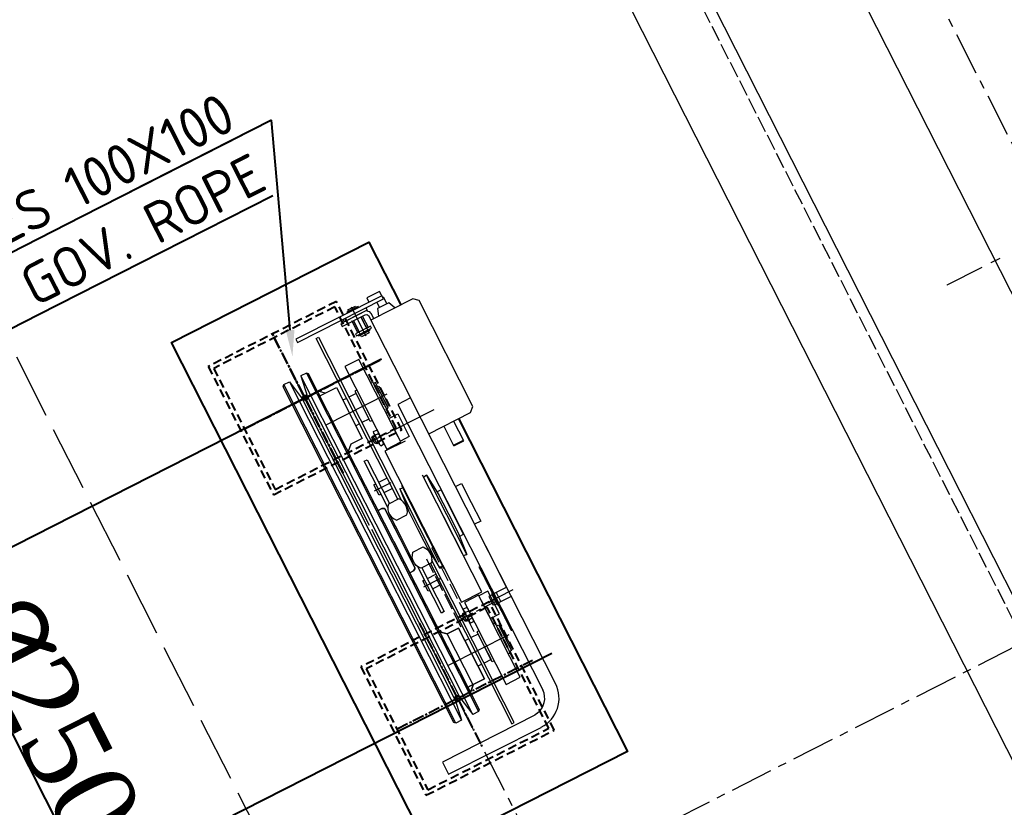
# Model space of a CAD drawing. Header units: millimetres. Extents: x 9010 to 18690, y -22518 to -16270.
# Drawn here: x 13585 to 14310, y -18992 to -18412 of the extents above; entities that cross this region are included whole.
import ezdxf
from ezdxf import colors
from ezdxf.entities.mleader import LeaderData, LeaderLine
from ezdxf.math import Vec2, Vec3

# ---------------------------------------------------------------- set-up
doc = ezdxf.new("R2010")
doc.units = ezdxf.units.MM
for name, pattern in [('$0$ACAD_ISO02W100', [15, 12, -3]), ('$0$CENTER', [50.8, 31.75, -6.35, 6.35, -6.35]), ('$0$DASHED', [19.05, 12.7, -6.35])]:
    doc.linetypes.add(name, pattern=pattern)
doc.layers.add('$0$CL', color=2, linetype='$0$CENTER', lineweight=0)
doc.layers.add('$0$DL', color=8, linetype='$0$ACAD_ISO02W100', lineweight=0)
for name, color, linetype in [('$0$DL2', 254, '$0$DASHED'), ('$0$PDF_0', 7, 'Continuous'), ('$0$PDF_PDF7_Geometry', 7, 'Continuous')]:
    doc.layers.add(name, color=color, linetype=linetype)
doc.styles.add('$0$nassar2', font='cent.shx', dxfattribs={"height": 60})
doc.dimstyles.new('$0$Nassar2', dxfattribs={"dimtxt": 35, "dimasz": 25, "dimexe": 1.25, "dimexo": 0.625, "dimtad": 1, "dimtxsty": '$0$nassar2', "dimblk": '$0$_Oblique', "dimcen": 2.5, "dimadec": 0, "dimazin": 0, "dimtfac": 1, "dimtmove": 0, "dimatfit": 3, "dimldrblk": '$0$_Oblique', "dimfxl": 1, "dimarcsym": 0})

# ---------------------------------------------------------------- blocks, each defined once
blk = doc.blocks.new('$0$_Oblique')
at = {"color": 0, "linetype": 'ByBlock', "lineweight": -2}
blk.add_line((-0.5, -0.5), (0.5, 0.5), dxfattribs=at)
blk = doc.blocks.new('*D57')
at = {"color": 0, "lineweight": -2, "transparency": 16777216}
for p, q in [((14892.8, -16877.96), (12663.88, -18010.17)), ((15184.06, -17451.35), (14892.23, -16876.84)), ((12955.14, -18583.57), (12663.31, -18009.06))]:
    blk.add_line(p, q, dxfattribs=at)
at = {"layer": 'Defpoints', "color": 0, "transparency": 16777216}
for p in [(15184.35, -17451.91), (12663.88, -18010.17), (12955.42, -18584.12)]:
    blk.add_point(p, dxfattribs=at)
at = {"color": 0, "lineweight": -2, "transparency": 16777216, "xscale": 25, "yscale": 25, "zscale": 25}
for p, rotation in [((14892.8, -16877.96), 26.92901637119424), ((12663.88, -18010.17), 206.9290163711943)]:
    blk.add_blockref('$0$_Oblique', p, dxfattribs=dict(at, rotation=rotation))
at = {"color": 0, "transparency": 16777216, "insert": (13764.47, -17416.76), "char_height": 60, "attachment_point": 5, "rotation": 26.92902, "style": '$0$nassar2'}
blk.add_mtext('M/C ROOM WIDTH  2500', dxfattribs=at)
blk = doc.blocks.new('*D61')
at = {"color": 0, "lineweight": -2, "transparency": 16777216}
for p, q in [((13851.51, -18661.71), (13522.85, -18828.66)), ((13523.96, -18828.09), (13637.19, -19050.99)), ((13976.97, -18878.39), (13636.07, -19051.55))]:
    blk.add_line(p, q, dxfattribs=at)
at = {"layer": 'Defpoints', "color": 0, "transparency": 16777216}
for p in [(13852.06, -18661.43), (13977.53, -18878.1), (13637.19, -19050.99)]:
    blk.add_point(p, dxfattribs=at)
at = {"color": 0, "lineweight": -2, "transparency": 16777216, "xscale": 25, "yscale": 25, "zscale": 25}
for p, rotation in [((13523.96, -18828.09), 116.9290163711014), ((13637.19, -19050.99), 296.9290163711014)]:
    blk.add_blockref('$0$_Oblique', p, dxfattribs=dict(at, rotation=rotation))
at = {"color": 0, "transparency": 16777216, "insert": (13607.88, -18925.67), "char_height": 60, "attachment_point": 5, "rotation": 296.92902, "style": '$0$nassar2'}
blk.add_mtext('{\\fISOCPEUR|b0|i0|c0|p34;%%C}250', dxfattribs=at)

msp = doc.modelspace()

# ---------------------------------------------------------------- linework, layer by layer
at = {"layer": '$0$CL'}
for p, q in [((14933.968, -19719.08), (13934.604, -17751.697)), ((12660.854, -19715.172), (15580.621, -18232.03))]:
    msp.add_line(p, q, dxfattribs=at)
msp.add_lwpolyline([(13904.558, -18905.498), (13976.396, -19046.922)], dxfattribs=at)
at = {"layer": '$0$DL', "ltscale": 4}
msp.add_line((14148.116, -19772.867), (13423.498, -18346.358), dxfattribs=at)
at = {"layer": '$0$DL', "transparency": 33554666}
for p, q in [((13888.367, -18800.427), (13919.708, -18862.125)), ((13910.404, -18859.09), (13884.915, -18808.911))]:
    msp.add_line(p, q, dxfattribs=at)
at = {"layer": '$0$DL'}
msp.add_lwpolyline([(14725.045, -19657.777), (13857.401, -17947.993)], dxfattribs=at)
at = {"layer": '$0$DL2', "ltscale": 0.5}
for points in [[(13771.991, -18761.55), (13866.497, -18713.544), (13818.491, -18619.038), (13723.985, -18667.044)], [(13773.307, -18757.517), (13862.464, -18712.228), (13817.175, -18623.072), (13728.018, -18668.36)], [(13884.383, -18982.81), (13978.89, -18934.804), (13930.884, -18840.298), (13836.377, -18888.303)], [(13885.699, -18978.776), (13974.856, -18933.488), (13929.568, -18844.331), (13840.411, -18889.62)]]:
    msp.add_lwpolyline(points, close=True, dxfattribs=at)
at = {"layer": '$0$PDF_0', "lineweight": 25, "transparency": 33554666}
for points in [[(13771.951, -18644.445), (13771.245, -18643.055)], [(13776.539, -18653.476), (13772.657, -18645.834)], [(13777.774, -18655.907), (13777.244, -18654.865)], [(13782.361, -18664.938), (13778.479, -18657.296)], [(13850.469, -18662.24), (13843.522, -18665.769)], [(13783.773, -18667.717), (13783.067, -18666.327)], [(13788.36, -18676.748), (13784.302, -18668.759)], [(13839.702, -18667.71), (13832.06, -18671.592)], [(13842.48, -18666.298), (13841.091, -18667.004)], [(13828.239, -18673.532), (13820.25, -18677.591)], [(13830.671, -18672.297), (13829.281, -18673.003)], [(13789.595, -18679.179), (13788.889, -18677.79)], [(13794.183, -18688.21), (13790.301, -18680.569)], [(13807.398, -18684.119), (13806.356, -18684.648)], [(13816.429, -18679.531), (13808.788, -18683.413)], [(13819.208, -18678.12), (13817.819, -18678.826)], [(13793.157, -18691.353), (13785.516, -18695.235)], [(13795.936, -18689.941), (13794.547, -18690.647)], [(13795.594, -18690.989), (13794.888, -18689.6)], [(13804.967, -18685.354), (13797.325, -18689.236)], [(13781.695, -18697.175), (13774.053, -18701.057)], [(13784.126, -18695.94), (13783.084, -18696.47)], [(13800.182, -18700.02), (13796.123, -18692.031)], [(13770.232, -18702.998), (13762.243, -18707.056)], [(13772.664, -18701.763), (13771.274, -18702.469)], [(13801.417, -18702.451), (13800.711, -18701.062)], [(13806.004, -18711.482), (13802.122, -18703.841)], [(13758.423, -18708.997), (13750.781, -18712.879)], [(13761.201, -18707.585), (13759.812, -18708.291)], [(13807.239, -18713.914), (13806.71, -18712.872)], [(13811.827, -18722.945), (13807.945, -18715.303)], [(13813.238, -18725.724), (13812.532, -18724.334)], [(13817.826, -18734.755), (13813.944, -18727.113)], [(13819.061, -18737.186), (13818.531, -18736.144)], [(13823.295, -18745.522), (13819.766, -18738.575)]]:
    msp.add_lwpolyline(points, close=True, dxfattribs=at)
for points in [[(13879.403, -18855.978), (13882.932, -18862.925)], [(13883.638, -18864.315), (13884.343, -18865.704)], [(13884.873, -18866.746), (13888.931, -18874.735)], [(13889.46, -18875.777), (13890.166, -18877.166)], [(13890.872, -18878.556), (13894.753, -18886.197)], [(13895.459, -18887.587), (13896.165, -18888.976)], [(13954.873, -18887.558), (13953.483, -18888.264)], [(13962.861, -18883.5), (13955.915, -18887.028)], [(13896.694, -18890.018), (13900.752, -18898.007)], [(13940.631, -18894.792), (13932.642, -18898.85)], [(13943.063, -18893.557), (13941.673, -18894.263)], [(13952.094, -18888.969), (13944.452, -18892.851)], [(13901.282, -18899.049), (13901.987, -18900.439)], [(13902.693, -18901.828), (13906.575, -18909.47)], [(13928.822, -18900.791), (13921.18, -18904.672)], [(13931.6, -18899.379), (13930.211, -18900.085)], [(13917.359, -18906.613), (13909.718, -18910.495)], [(13919.791, -18905.378), (13918.749, -18905.908)], [(13905.549, -18912.612), (13897.908, -18916.494)], [(13908.328, -18911.201), (13906.939, -18911.907)], [(13907.281, -18910.859), (13907.81, -18911.901)], [(13908.516, -18913.29), (13912.397, -18920.932)], [(13885.056, -18923.022), (13883.667, -18923.728)], [(13894.087, -18918.435), (13886.445, -18922.316)], [(13896.518, -18917.2), (13895.476, -18917.729)], [(13913.103, -18922.321), (13913.809, -18923.711)], [(13913.467, -18923.038), (13914.173, -18924.427)], [(13870.815, -18930.256), (13863.173, -18934.138)], [(13873.594, -18928.845), (13872.204, -18929.551)], [(13882.625, -18924.257), (13874.636, -18928.315)], [(13914.515, -18925.1), (13918.396, -18932.742)], [(13914.879, -18925.817), (13918.407, -18932.764)], [(13919.102, -18934.131), (13919.631, -18935.173)], [(13920.337, -18936.563), (13924.219, -18944.204)], [(13924.925, -18945.594), (13925.63, -18946.983)]]:
    msp.add_lwpolyline(points, dxfattribs=at)
for centre in [(13795.326, -18690.032), (13907.719, -18911.292)]:
    msp.add_circle(centre, 1.753, dxfattribs=at)
at = {"layer": '$0$PDF_PDF7_Geometry', "lineweight": 9, "transparency": 33554666}
for points in [[(13851.736, -18614.841), (13788.519, -18646.953), (13789.754, -18649.384), (13852.971, -18617.272), (13850.148, -18611.715), (13840.77, -18616.479), (13842.358, -18619.605)], [(13886.358, -18716.547), (13917.272, -18700.844), (13918.986, -18696.477), (13879.287, -18618.325), (13874.75, -18617.134), (13843.836, -18632.837)], [(13852.618, -18616.577), (13853.313, -18616.225), (13852.266, -18615.883)], [(13855.607, -18620.74), (13853.313, -18616.225)], [(13845.92, -18631.778), (13844.155, -18628.305), (13843.803, -18627.61), (13842.926, -18626.745), (13841.878, -18626.403), (13840.831, -18626.061), (13839.612, -18626.243), (13838.57, -18626.772), (13821.55, -18635.418), (13822.609, -18637.502), (13839.629, -18628.856), (13840.847, -18628.674), (13841.371, -18628.845), (13842.071, -18629.364), (13872.948, -18690.149), (13863.57, -18694.913), (13970.414, -18905.249)], [(13840.12, -18623.8), (13841.002, -18625.537), (13824.329, -18634.006), (13823.447, -18632.27)], [(13834.716, -18623.486), (13834.363, -18622.792), (13826.027, -18627.026), (13826.38, -18627.721)], [(13827.416, -18626.32), (13826.887, -18625.278), (13832.445, -18622.455), (13832.974, -18623.497)], [(13848.108, -18619.742), (13850.049, -18623.563)], [(13861.55, -18623.839), (13856.996, -18620.034), (13848.66, -18624.269), (13849.393, -18630.014)], [(13840.384, -18638.086), (13836.503, -18630.444), (13842.502, -18642.254), (13836.944, -18645.077), (13830.945, -18633.267), (13834.827, -18640.909)], [(13834.496, -18643.699), (13834.849, -18644.393), (13843.185, -18640.159), (13842.833, -18639.464)], [(13863.665, -18764.78), (13803.499, -18646.335), (13805.236, -18645.453), (13866.284, -18765.634)], [(13909.37, -18910.671), (13918.859, -18923.33), (13855.517, -18798.633), (13792.175, -18673.936), (13796.978, -18689.412), (13853.086, -18799.868), (13909.37, -18910.671), (13905.897, -18912.436), (13910.523, -18927.565), (13906.355, -18929.682), (13904.783, -18929.169), (13841.971, -18805.514), (13779.158, -18681.859), (13779.671, -18680.288), (13783.839, -18678.17), (13793.504, -18691.176), (13796.978, -18689.412)], [(13916.676, -18908.708), (13919.068, -18901.375), (13917.188, -18907.137), (13860.727, -18795.986), (13797.915, -18672.331), (13796.343, -18671.818), (13792.175, -18673.936)], [(13796.343, -18671.818), (13859.685, -18796.516), (13923.027, -18921.213)], [(13906.355, -18929.682), (13843.013, -18804.985), (13779.671, -18680.288)], [(13783.839, -18678.17), (13847.181, -18802.868), (13910.523, -18927.565)], [(13810.028, -18686.716), (13804.267, -18684.836), (13805.678, -18687.614), (13806.031, -18688.309), (13806.555, -18688.48), (13807.25, -18688.127), (13818.365, -18682.481), (13837.42, -18719.994), (13829.084, -18724.229), (13827.027, -18729.643)], [(13833.361, -18684.477), (13831.972, -18685.182), (13837.618, -18696.297), (13832.854, -18686.919), (13827.644, -18689.566)], [(13843.782, -18679.183), (13845.171, -18678.478), (13850.817, -18689.593), (13854.346, -18696.54)], [(13854.17, -18696.192), (13855.228, -18698.276), (13856.618, -18697.571), (13847.09, -18678.814), (13845.7, -18679.52), (13847.288, -18682.646), (13850.817, -18689.593), (13856.463, -18700.708), (13855.074, -18701.414)], [(13848.678, -18681.94), (13848.678, -18681.94)], [(13905.897, -18912.436), (13849.612, -18801.632), (13793.504, -18691.176)], [(13825.907, -18690.448), (13823.129, -18691.859)], [(13979.795, -18900.491), (13872.948, -18690.149)], [(13844.654, -18706.707), (13843.264, -18707.413), (13837.618, -18696.297), (13842.382, -18705.676), (13837.172, -18708.322)], [(13855.559, -18695.487), (13855.559, -18695.487)], [(13863.719, -18718.434), (13859.308, -18709.75), (13854.192, -18699.677)], [(13857.015, -18705.234), (13863.614, -18701.882), (13872.083, -18718.555), (13865.484, -18721.907)], [(13835.435, -18709.205), (13832.656, -18710.616)], [(13897.473, -18710.901), (13904.707, -18725.142)], [(13904.767, -18707.196), (13912.001, -18721.437)], [(13844.56, -18719.426), (13845.249, -18718.202), (13846.639, -18717.497)], [(13846.501, -18723.247), (13844.56, -18719.426), (13846.501, -18723.247), (13848.072, -18723.76), (13845.249, -18718.202)], [(13849.633, -18722.53), (13848.403, -18720.97), (13847.521, -18719.233), (13847.162, -18717.668), (13846.286, -18716.802), (13845.933, -18716.107), (13845.751, -18714.889), (13847.835, -18713.83), (13848.712, -18714.696), (13849.065, -18715.39), (13849.247, -18716.609), (13847.162, -18717.668)], [(13846.109, -18716.455), (13849.991, -18724.096)], [(13848.888, -18715.043), (13852.77, -18722.685)], [(13851.717, -18721.472), (13849.633, -18722.53), (13849.815, -18723.749), (13850.167, -18724.444), (13851.044, -18725.309), (13853.128, -18724.25), (13852.946, -18723.032), (13852.593, -18722.337), (13851.717, -18721.472), (13851.182, -18719.559), (13850.3, -18717.822), (13849.247, -18716.609)], [(13849.462, -18723.054), (13848.072, -18723.76), (13849.462, -18723.054)], [(13868.968, -18721.885), (13854.033, -18729.472), (13882.263, -18785.047), (13910.493, -18840.622), (13925.429, -18833.036), (13897.199, -18777.46)], [(13856.211, -18770.751), (13838.92, -18736.711), (13841.004, -18735.653), (13857.413, -18767.956)], [(13855.726, -18749.149), (13849.473, -18752.325)], [(13881.672, -18746.894), (13897.199, -18777.46), (13912.726, -18808.027)], [(13884.809, -18747.048), (13882.554, -18748.63)], [(13911.843, -18806.29), (13914.451, -18805.402), (13899.63, -18776.225), (13884.809, -18747.048), (13893.962, -18761.626)], [(13851.271, -18761.026), (13849.882, -18761.731), (13846, -18754.09), (13847.389, -18753.384)], [(13859.607, -18756.791), (13853.355, -18759.967)], [(13865.011, -18757.105), (13867.271, -18756.394)], [(13866.736, -18754.481), (13866.389, -18754.657), (13881.916, -18785.224), (13897.442, -18815.79), (13897.79, -18815.614)], [(13906.119, -18755.45), (13910.635, -18753.156), (13917.692, -18767.05), (13924.75, -18780.944), (13920.234, -18783.238)], [(13885.5, -18800.882), (13894.652, -18815.459), (13879.831, -18786.282), (13865.011, -18757.105), (13871.385, -18773.094)], [(13903.798, -18774.108), (13895.506, -18757.783), (13903.798, -18774.108), (13912.091, -18790.433), (13895.506, -18757.783), (13892.727, -18759.194), (13901.02, -18775.519), (13909.312, -18791.845), (13912.091, -18790.433)], [(13869.444, -18769.273), (13878.442, -18786.988), (13887.441, -18804.703)], [(13875.205, -18771.153), (13877.499, -18775.669)], [(13849.082, -18773.062), (13851.861, -18771.65), (13849.082, -18773.062)], [(13875.283, -18810.878), (13866.285, -18793.163), (13857.287, -18775.449)], [(13861.521, -18783.785), (13860.479, -18784.314)], [(13908.077, -18789.413), (13914.451, -18805.402)], [(13860.727, -18795.986), (13923.54, -18919.642), (13923.027, -18921.213), (13918.859, -18923.33)], [(13889.321, -18798.941), (13887.027, -18794.425)], [(13947.23, -18836.382), (13937.851, -18841.146), (13936.087, -18837.672), (13924.265, -18814.4), (13923.571, -18814.753), (13947.214, -18861.297), (13947.908, -18860.944), (13936.087, -18837.672), (13934.322, -18834.199), (13943.701, -18829.435), (13928.351, -18799.216)], [(13871.049, -18802.542), (13870.007, -18803.071)], [(13881.409, -18815.195), (13897.818, -18847.498), (13895.734, -18848.557), (13878.443, -18814.517)], [(13887.661, -18812.019), (13947.651, -18930.117), (13949.388, -18929.234), (13888.516, -18809.4)], [(13894.652, -18815.459), (13896.56, -18814.053)], [(13872.372, -18818.911), (13875.151, -18817.5), (13872.372, -18818.911)], [(13885.467, -18823.184), (13891.719, -18820.008)], [(13887.265, -18831.884), (13885.875, -18832.59), (13881.994, -18824.948), (13883.383, -18824.243)], [(13895.601, -18827.65), (13889.349, -18830.825)], [(13931.825, -18852.509), (13938.425, -18849.157), (13929.956, -18832.484), (13923.356, -18835.836)], [(13937.509, -18842.193), (13933.275, -18833.857)], [(13936.059, -18833.316), (13936.412, -18834.011), (13939.588, -18840.263)], [(13925.297, -18839.657), (13929.532, -18847.994), (13934.648, -18858.067)], [(13913.019, -18854.197), (13914.414, -18854.362), (13911.591, -18848.804), (13911.078, -18850.376)], [(13911.078, -18850.376), (13913.019, -18854.197), (13911.078, -18850.376)], [(13912.98, -18848.099), (13911.591, -18848.804), (13912.98, -18848.099)], [(13916.332, -18854.698), (13912.451, -18847.057)], [(13915.588, -18847.211), (13916.817, -18848.771), (13917.7, -18850.508), (13918.235, -18852.421), (13916.15, -18853.48), (13914.921, -18851.92), (13914.039, -18850.183), (13913.504, -18848.27)], [(13915.23, -18845.645), (13919.111, -18853.287)], [(13914.414, -18854.362), (13915.803, -18853.656)], [(13916.15, -18853.48), (13916.156, -18854.351), (13916.685, -18855.393), (13917.386, -18855.911), (13919.47, -18854.853), (13919.464, -18853.981), (13918.935, -18852.939), (13918.235, -18852.421)], [(13933.766, -18856.33), (13935.156, -18855.624), (13940.802, -18866.739), (13946.448, -18877.854), (13945.058, -18878.56)], [(13937.449, -18860.14), (13936.391, -18858.056), (13937.78, -18857.35), (13947.308, -18876.106), (13945.918, -18876.812), (13944.154, -18873.339)], [(13894.427, -18862.329), (13900.013, -18863.862), (13894.427, -18862.329)], [(13908.349, -18859.628), (13900.013, -18863.862), (13908.349, -18859.628)], [(13919.068, -18901.375), (13900.013, -18863.862)], [(13927.405, -18897.141), (13908.349, -18859.628), (13927.405, -18897.141)], [(13923.346, -18861.623), (13921.956, -18862.329), (13927.602, -18873.444), (13922.839, -18864.066), (13917.628, -18866.712)], [(13944.33, -18873.686), (13940.802, -18866.739), (13937.273, -18859.792)], [(13938.839, -18859.434), (13938.839, -18859.434)], [(13915.892, -18867.594), (13913.113, -18869.006)], [(13945.543, -18872.633), (13945.543, -18872.633)], [(13934.638, -18883.853), (13933.249, -18884.559), (13927.602, -18873.444), (13932.366, -18882.822), (13927.156, -18885.469)], [(13925.419, -18886.351), (13922.641, -18887.763)], [(13916.289, -18902.787), (13927.405, -18897.141), (13916.289, -18902.787)], [(13917.188, -18907.137), (13915.777, -18904.358), (13915.424, -18903.664), (13915.595, -18903.14), (13916.289, -18902.787), (13915.595, -18903.14), (13915.424, -18903.664), (13915.777, -18904.358)], [(13966.082, -18922.529), (13964.522, -18923.759), (13896.442, -18958.341), (13901.03, -18967.372), (13969.109, -18932.79)]]:
    msp.add_lwpolyline(points, dxfattribs=at)
at = {"layer": '$0$PDF_PDF7_Geometry', "lineweight": 5, "transparency": 33554666}
for points in [[(13829.313, -18623.172), (13840.076, -18644.36)], [(13834.314, -18642.48), (13829.727, -18633.449)], [(13837.368, -18629.568), (13841.956, -18638.599)], [(13842.88, -18784.078), (13787.125, -18674.316)], [(13810.872, -18709.883), (13855.68, -18687.123)], [(13869.586, -18709.336), (13890.426, -18698.75)], [(13860.902, -18713.747), (13869.238, -18709.513)], [(13852.218, -18718.158), (13843.882, -18722.393)], [(13846.992, -18718.191), (13844.907, -18719.25)], [(13858.123, -18715.159), (13854.997, -18716.747)], [(13847.025, -18723.418), (13849.109, -18722.359)], [(13846.551, -18758.616), (13858.709, -18752.441)], [(13844.292, -18786.856), (13851.349, -18800.75), (13915.573, -18927.184)], [(13935.74, -18837.849), (13935.569, -18838.372), (13935.74, -18837.849), (13935.91, -18837.325), (13935.392, -18838.025), (13935.734, -18836.977), (13935.216, -18837.678), (13935.558, -18836.63), (13935.039, -18837.33), (13935.381, -18836.283), (13934.863, -18836.983), (13935.205, -18835.935), (13934.686, -18836.636), (13935.028, -18835.588), (13934.51, -18836.288), (13934.852, -18835.241), (13934.334, -18835.941), (13934.675, -18834.893), (13934.157, -18835.594), (13934.499, -18834.546), (13933.981, -18835.246), (13934.499, -18834.546), (13934.322, -18834.199), (13933.804, -18834.899), (13934.322, -18834.199), (13934.146, -18833.851), (13933.804, -18834.899), (13933.628, -18834.552), (13934.146, -18833.851), (13933.97, -18833.504), (13933.628, -18834.552), (13933.451, -18834.204), (13933.97, -18833.504), (13933.793, -18833.157), (13933.451, -18834.204), (13933.275, -18833.857), (13933.793, -18833.157), (13933.617, -18832.809), (13933.275, -18833.857), (13933.098, -18833.51), (13933.617, -18832.809), (13933.44, -18832.462), (13933.098, -18833.51), (13932.922, -18833.162), (13933.44, -18832.462), (13933.264, -18832.115), (13932.922, -18833.162), (13932.746, -18832.815), (13933.264, -18832.115), (13932.746, -18832.815), (13932.569, -18832.467), (13933.087, -18831.767), (13932.569, -18832.467), (13932.911, -18831.42), (13932.393, -18832.12), (13932.735, -18831.073), (13932.216, -18831.773), (13932.558, -18830.725), (13932.04, -18831.425), (13932.382, -18830.378), (13931.863, -18831.078), (13932.205, -18830.031), (13931.687, -18830.731), (13932.029, -18829.683), (13931.511, -18830.383), (13931.852, -18829.336), (13931.334, -18830.036), (13931.676, -18828.989), (13931.158, -18829.689), (13931.499, -18828.641), (13930.981, -18829.341), (13931.499, -18828.641), (13931.323, -18828.294), (13930.805, -18828.994), (13931.323, -18828.294), (13931.147, -18827.946), (13930.805, -18828.994), (13930.628, -18828.647), (13931.147, -18827.946), (13930.97, -18827.599), (13930.452, -18828.299), (13930.97, -18827.599), (13930.794, -18827.252), (13930.275, -18827.952), (13930.794, -18827.252), (13930.617, -18826.904), (13930.099, -18827.605), (13930.617, -18826.904), (13930.441, -18826.557), (13929.923, -18827.257), (13930.441, -18826.557), (13930.264, -18826.21), (13929.923, -18827.257), (13929.746, -18826.91), (13930.264, -18826.21), (13930.088, -18825.862), (13929.746, -18826.91), (13929.57, -18826.563), (13930.088, -18825.862), (13929.911, -18825.515), (13929.57, -18826.563), (13929.393, -18826.215), (13929.911, -18825.515), (13929.735, -18825.168), (13929.393, -18826.215), (13929.217, -18825.868), (13929.735, -18825.168), (13929.217, -18825.868), (13929.04, -18825.521), (13929.559, -18824.82), (13929.04, -18825.521), (13928.864, -18825.173), (13929.382, -18824.473), (13928.864, -18825.173), (13928.687, -18824.826), (13929.206, -18824.126), (13928.687, -18824.826), (13928.511, -18824.479), (13929.029, -18823.778), (13928.511, -18824.479), (13928.335, -18824.131), (13928.853, -18823.431), (13928.335, -18824.131), (13928.676, -18823.084), (13928.158, -18823.784), (13928.5, -18822.736), (13927.982, -18823.437), (13928.5, -18822.736), (13928.324, -18822.389), (13927.805, -18823.089), (13928.324, -18822.389), (13928.147, -18822.042), (13927.629, -18822.742), (13928.147, -18822.042), (13927.971, -18821.694), (13927.452, -18822.394), (13927.971, -18821.694), (13927.794, -18821.347), (13927.276, -18822.047), (13927.794, -18821.347), (13927.618, -18821), (13927.1, -18821.7), (13927.618, -18821), (13927.441, -18820.652), (13926.923, -18821.352), (13927.441, -18820.652), (13927.265, -18820.305), (13926.923, -18821.352), (13926.747, -18821.005), (13927.265, -18820.305), (13927.088, -18819.958), (13926.747, -18821.005), (13926.57, -18820.658), (13927.088, -18819.958), (13926.912, -18819.61), (13926.57, -18820.658), (13926.394, -18820.31), (13926.912, -18819.61), (13926.736, -18819.263), (13926.394, -18820.31), (13926.217, -18819.963), (13926.736, -18819.263), (13926.217, -18819.963), (13926.041, -18819.616), (13926.559, -18818.915), (13926.041, -18819.616), (13925.864, -18819.268), (13926.383, -18818.568), (13925.864, -18819.268), (13925.688, -18818.921), (13926.206, -18818.221), (13926.03, -18817.873), (13925.688, -18818.921), (13925.512, -18818.574), (13926.03, -18817.873), (13925.853, -18817.526), (13925.512, -18818.574), (13925.335, -18818.226), (13925.853, -18817.526), (13925.677, -18817.179), (13925.335, -18818.226), (13925.159, -18817.879), (13925.677, -18817.179), (13925.159, -18817.879), (13925.5, -18816.831), (13924.982, -18817.532), (13925.324, -18816.484), (13924.806, -18817.184), (13925.148, -18816.137), (13924.629, -18816.837), (13924.971, -18815.789), (13924.453, -18816.49), (13924.795, -18815.442), (13924.276, -18816.142), (13924.618, -18815.095), (13924.1, -18815.795), (13924.442, -18814.747), (13923.924, -18815.448), (13924.265, -18814.4), (13923.747, -18815.1), (13923.918, -18814.576), (13923.571, -18814.753)], [(13894.702, -18823.299), (13882.545, -18829.475)], [(13926.014, -18842.789), (13948.591, -18831.32)], [(13930.678, -18836.487), (13931.025, -18836.31), (13930.678, -18836.487), (13930.855, -18836.834), (13932.09, -18839.266), (13933.479, -18838.56), (13933.832, -18839.255), (13932.443, -18839.96), (13933.678, -18842.392), (13933.854, -18842.739), (13934.201, -18842.563), (13936.462, -18841.851), (13933.11, -18835.252), (13931.025, -18836.31)], [(13933.275, -18833.857), (13932.58, -18834.21), (13936.815, -18842.546), (13937.509, -18842.193)], [(13927.243, -18844.349), (13935.58, -18840.115)], [(13935.392, -18838.025), (13931.571, -18839.966)], [(13935.569, -18838.372), (13935.74, -18837.849), (13936.087, -18837.672), (13935.569, -18838.372), (13935.745, -18838.72), (13936.263, -18838.02), (13935.745, -18838.72), (13935.922, -18839.067), (13936.263, -18838.02), (13936.44, -18838.367), (13935.922, -18839.067), (13936.098, -18839.414), (13936.44, -18838.367), (13936.616, -18838.714), (13936.098, -18839.414), (13936.274, -18839.762), (13936.616, -18838.714), (13936.793, -18839.062), (13936.274, -18839.762), (13936.451, -18840.109), (13936.793, -18839.062), (13936.969, -18839.409), (13936.451, -18840.109), (13936.627, -18840.456), (13936.969, -18839.409), (13937.146, -18839.756), (13936.627, -18840.456), (13936.804, -18840.804), (13937.146, -18839.756), (13937.322, -18840.104), (13936.804, -18840.804), (13936.98, -18841.151), (13937.322, -18840.104), (13937.498, -18840.451), (13936.98, -18841.151), (13937.157, -18841.498), (13937.498, -18840.451), (13937.675, -18840.798), (13937.157, -18841.498), (13937.333, -18841.846), (13937.675, -18840.798), (13937.851, -18841.146), (13937.333, -18841.846), (13937.851, -18841.146), (13938.028, -18841.493), (13937.509, -18842.193), (13938.028, -18841.493), (13937.686, -18842.541), (13938.204, -18841.84), (13937.862, -18842.888), (13938.381, -18842.188), (13938.039, -18843.235), (13938.557, -18842.535), (13938.215, -18843.583), (13938.733, -18842.882), (13938.392, -18843.93), (13938.91, -18843.23), (13938.568, -18844.277), (13939.086, -18843.577), (13938.568, -18844.277), (13938.745, -18844.625), (13939.263, -18843.924), (13938.745, -18844.625), (13938.921, -18844.972), (13939.263, -18843.924), (13939.439, -18844.272), (13938.921, -18844.972), (13939.097, -18845.319), (13939.439, -18844.272), (13939.616, -18844.619), (13939.097, -18845.319), (13939.274, -18845.667), (13939.616, -18844.619), (13939.792, -18844.966), (13939.274, -18845.667), (13939.45, -18846.014), (13939.792, -18844.966), (13939.969, -18845.314), (13939.45, -18846.014), (13939.627, -18846.361), (13939.969, -18845.314), (13940.145, -18845.661), (13939.627, -18846.361), (13939.803, -18846.709), (13940.145, -18845.661), (13940.321, -18846.008), (13939.803, -18846.709), (13939.98, -18847.056), (13940.321, -18846.008), (13940.498, -18846.356), (13939.98, -18847.056), (13940.156, -18847.403), (13940.498, -18846.356), (13940.674, -18846.703), (13940.156, -18847.403), (13940.333, -18847.751), (13940.674, -18846.703), (13940.851, -18847.05), (13940.333, -18847.751), (13940.851, -18847.05), (13941.027, -18847.398), (13940.509, -18848.098), (13941.027, -18847.398), (13941.204, -18847.745), (13940.685, -18848.445), (13941.204, -18847.745), (13941.38, -18848.093), (13940.862, -18848.793), (13941.38, -18848.093), (13941.557, -18848.44), (13941.038, -18849.14), (13941.557, -18848.44), (13941.733, -18848.787), (13941.215, -18849.487), (13941.733, -18848.787), (13941.909, -18849.135), (13941.391, -18849.835), (13941.909, -18849.135), (13941.568, -18850.182), (13942.086, -18849.482), (13941.744, -18850.529), (13942.262, -18849.829), (13941.92, -18850.877), (13942.439, -18850.177), (13942.097, -18851.224), (13942.615, -18850.524), (13942.097, -18851.224), (13942.273, -18851.572), (13942.792, -18850.871), (13942.273, -18851.572), (13942.45, -18851.919), (13942.968, -18851.219), (13942.45, -18851.919), (13942.626, -18852.266), (13943.144, -18851.566), (13942.626, -18852.266), (13942.803, -18852.614), (13943.144, -18851.566), (13943.321, -18851.913), (13942.803, -18852.614), (13942.979, -18852.961), (13943.321, -18851.913), (13943.497, -18852.261), (13942.979, -18852.961), (13943.156, -18853.308), (13943.497, -18852.261), (13943.674, -18852.608), (13943.156, -18853.308), (13943.332, -18853.656), (13943.674, -18852.608), (13943.85, -18852.955), (13943.332, -18853.656), (13943.85, -18852.955), (13944.027, -18853.303), (13943.508, -18854.003), (13944.027, -18853.303), (13944.203, -18853.65), (13943.685, -18854.35), (13944.203, -18853.65), (13944.38, -18853.997), (13943.861, -18854.698), (13944.38, -18853.997), (13944.556, -18854.345), (13944.038, -18855.045), (13944.556, -18854.345), (13944.732, -18854.692), (13944.214, -18855.392), (13944.732, -18854.692), (13944.909, -18855.039), (13944.391, -18855.74), (13944.909, -18855.039), (13944.567, -18856.087), (13945.085, -18855.387), (13944.743, -18856.434), (13945.262, -18855.734), (13944.92, -18856.782), (13945.438, -18856.081), (13945.096, -18857.129), (13945.615, -18856.429), (13945.273, -18857.476), (13945.791, -18856.776), (13945.449, -18857.824), (13945.968, -18857.124), (13945.626, -18858.171), (13946.144, -18857.471), (13945.802, -18858.518), (13946.32, -18857.818), (13945.979, -18858.866), (13946.497, -18858.166), (13945.979, -18858.866), (13946.155, -18859.213), (13946.673, -18858.513), (13946.155, -18859.213), (13946.331, -18859.56), (13946.673, -18858.513), (13946.85, -18858.86), (13946.331, -18859.56), (13946.508, -18859.908), (13946.85, -18858.86), (13947.026, -18859.208), (13946.508, -18859.908), (13946.684, -18860.255), (13947.026, -18859.208), (13947.203, -18859.555), (13946.684, -18860.255), (13946.861, -18860.603), (13947.203, -18859.555), (13947.379, -18859.902), (13946.861, -18860.603), (13947.037, -18860.95), (13947.379, -18859.902), (13947.555, -18860.25), (13947.037, -18860.95), (13947.214, -18861.297), (13947.555, -18860.25), (13947.732, -18860.597), (13947.214, -18861.297), (13947.561, -18861.121), (13947.732, -18860.597), (13947.908, -18860.944), (13947.561, -18861.121), (13947.908, -18860.944)], [(13918.56, -18848.76), (13910.223, -18852.995)], [(13911.249, -18849.852), (13913.333, -18848.793)], [(13924.465, -18845.761), (13921.339, -18847.349)], [(13915.45, -18852.962), (13913.366, -18854.02)], [(13900.857, -18887.03), (13945.664, -18864.269)]]:
    msp.add_lwpolyline(points, dxfattribs=at)
at = {"layer": '$0$PDF_PDF7_Geometry', "lineweight": 9, "transparency": 33554666}
for points in [[(13843.516, -18637.369), (13832.401, -18643.015), (13833.107, -18644.405), (13844.222, -18638.758)], [(13834.96, -18661.816), (13824.539, -18667.109), (13855.416, -18727.895), (13865.837, -18722.602)], [(13855.735, -18695.834), (13852.207, -18688.887), (13848.678, -18681.94), (13849.72, -18681.411), (13853.249, -18688.358), (13856.777, -18695.305)], [(13864.36, -18764.427), (13856.719, -18768.309), (13856.382, -18770.227), (13856.222, -18772.493), (13856.757, -18774.407), (13857.639, -18776.143), (13859.045, -18778.051), (13860.97, -18779.258), (13862.717, -18780.119), (13870.359, -18776.237), (13870.695, -18774.318), (13870.508, -18772.229), (13869.797, -18769.968), (13868.914, -18768.231), (13867.685, -18766.671), (13866.108, -18765.287)], [(13851.861, -18771.65), (13852.732, -18771.644), (13853.603, -18771.639), (13854.304, -18772.157), (13854.657, -18772.852), (13854.304, -18772.157), (13853.603, -18771.639), (13852.732, -18771.644)], [(13865.243, -18793.693), (13854.657, -18772.852), (13875.829, -18814.533)], [(13880.714, -18815.548), (13878.967, -18814.688), (13877.042, -18813.48), (13875.813, -18811.92), (13874.931, -18810.183), (13874.219, -18807.923), (13874.556, -18806.004), (13874.715, -18803.738), (13882.357, -18799.856), (13884.281, -18801.064), (13885.682, -18802.1), (13887.088, -18804.008), (13887.97, -18805.745), (13888.505, -18807.658), (13888.692, -18809.747), (13888.356, -18811.666)], [(13875.829, -18814.533), (13876.182, -18815.228), (13876.188, -18816.099), (13875.67, -18816.799), (13875.151, -18817.5), (13875.67, -18816.799), (13876.188, -18816.099), (13876.182, -18815.228)], [(13923.18, -18835.489), (13912.759, -18840.782), (13943.46, -18901.221), (13953.88, -18895.927)], [(13915.588, -18847.211), (13913.504, -18848.27), (13912.627, -18847.404), (13912.274, -18846.709), (13912.092, -18845.491), (13914.176, -18844.432), (13915.053, -18845.298), (13915.406, -18845.993)], [(13946.762, -18872.451), (13943.233, -18865.504), (13939.704, -18858.557), (13938.662, -18859.087), (13942.191, -18866.033), (13945.72, -18872.98)]]:
    msp.add_lwpolyline(points, close=True, dxfattribs=at)
for radius, start, end in [(23.96, 296.934025, 26.924008), (13.441, 305.807495, 26.944888)]:
    msp.add_arc((13958.432, -18911.34), radius, start, end, dxfattribs=at)
at = {"color": 18, "true_color": 0x000000, "transparency": 33554666}
msp.add_line((13904.707, -18725.142), (13912.001, -18721.437), dxfattribs=at)
at = {"color": 7, "linetype": 'Continuous', "lineweight": 20}
for points in [[(13864.477, -17944.399), (14732.124, -19654.181)], [(14683.252, -19679.006), (13815.074, -17969.494)]]:
    msp.add_lwpolyline(points, dxfattribs=at)
at = {"color": 7, "linetype": 'Continuous', "lineweight": 20, "true_color": 0x000007}
for points in [[(14421.551, -18820.798), (14186.05, -18357.183), (14186.05, -18357.183)], [(14307.123, -18587.391), (14300.549, -18590.73), (14300.549, -18590.73)], [(14293.975, -18594.07), (14268.148, -18607.189), (14268.148, -18607.189)]]:
    msp.add_lwpolyline(points, dxfattribs=at)
at = {"ltscale": 4}
msp.add_lwpolyline([(13908.318, -18705.392), (14032.823, -18950.498), (13887.414, -19024.36), (13696.885, -18649.276), (13842.293, -18575.414), (13865.796, -18621.682)], dxfattribs=at)

# ---------------------------------------------------------------- texts
at = {"insert": (13732.713, -18464.357), "char_height": 30, "attachment_point": 3, "rotation": 26.929016}
msp.add_mtext_dynamic_manual_height_columns('{\\Fdin|c0;\\L2-HOLES 100X100\\PFOR GOV. ROPE}', width=659.17336, gutter_width=1, heights=[0], dxfattribs=at)

# ---------------------------------------------------------------- dimensions: what is measured, and where the dimension line sits
for base, p1, p2, angle, text, picture, middle in [((12663.878, -18010.174), (15184.345, -17451.908), (12955.425, -18584.123), 26.929016, 'M/C ROOM WIDTH  <>', '*D57', (13778.338, -17444.066)), ((13637.187, -19050.985), (13852.065, -18661.43), (13977.526, -18878.105), 116.929016, '{\\fISOCPEUR|b0|i0|c0|p34;%%C}<>', '*D61', (13580.576, -18939.539))]:
    dim = msp.add_linear_dim(base=base, p1=p1, p2=p2, angle=angle, text=text, dimstyle='$0$Nassar2')
    dim.commit()
    dim.dimension.update_dxf_attribs({"geometry": picture, "text_midpoint": middle, "dimtype": 160})

# ---------------------------------------------------------------- leaders
ml = msp.add_multileader_mtext('Standard')
ml.set_content('', color=256, style='$0$nassar2')
ml.set_leader_properties()
ml.build(insert=Vec2(0, 0))
ml.multileader.update_dxf_attribs({"text_left_attachment_type": 6, "text_right_attachment_type": 6, "arrow_head_size": 19.409})
ctx = ml.context
ctx.base_point, ctx.char_height, ctx.arrow_head_size, ctx.landing_gap_size, ctx.plane_origin, ctx.plane_x_axis, ctx.plane_y_axis = Vec3(13665.942, -18538.686), 60, 19.409, 0.09, Vec3(14294.951, -18743.572), Vec3(0.8915683, 0.4528863), Vec3(-0.4528863, 0.8915683)
ctx.left_attachment, ctx.right_attachment, ctx.text_align_type = 6, 6, 2
notes = []
notes.append((ctx, [(1, (1, 1, 0), (13770.695, -18485.476), (-0.8915683, -0.4528863), 117.312, [(0, [(13786.02, -18659.531)], 0, [])])]))
ctx.mtext.insert, ctx.mtext.text_direction, ctx.mtext.rotation, ctx.mtext.alignment, ctx.mtext.flow_direction = Vec3(13638.849, -18485.151), Vec3(0.8915683, 0.4528863), 0.47, 3, 5
for ctx, leaders in notes:
    for number, flags, end, landing, length, lines in leaders:
        leader = LeaderData()
        leader.index, (leader.has_last_leader_line, leader.has_dogleg_vector, leader.attachment_direction) = number, flags
        leader.last_leader_point, leader.dogleg_vector, leader.dogleg_length = Vec3(end), Vec3(landing), length
        for number, points, colour, breaks in lines:
            line = LeaderLine()
            line.index, line.vertices, line.color, line.breaks = number, Vec3.list(points), colors.encode_raw_color(colour), breaks
            leader.lines.append(line)
        ctx.leaders.append(leader)

doc.saveas('drawing.dxf')
